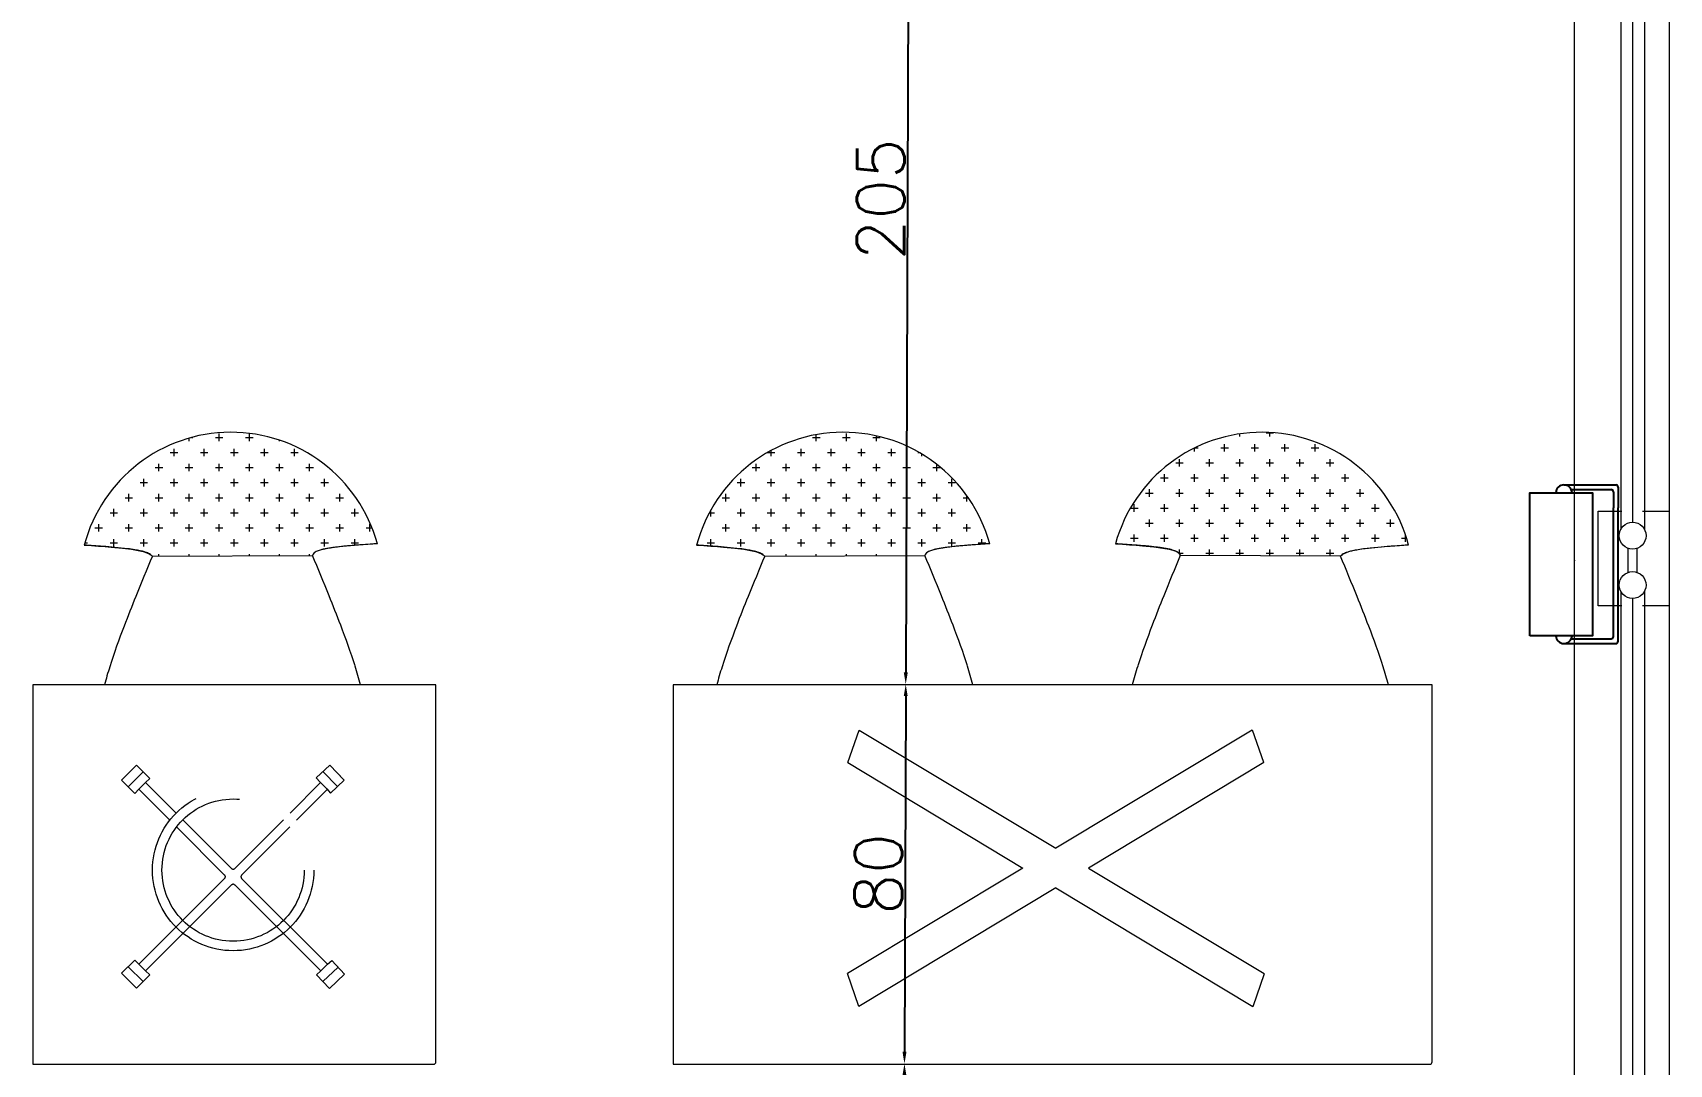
# Model space of a CAD drawing. Extents: x 3270 to 6851, y -140 to 2884.
# Drawn here: x 5803.4 to 6148.4, y 1062.7 to 1280.2 of the extents above; entities that cross this region are included whole.
import ezdxf

# ---------------------------------------------------------------- set-up
doc = ezdxf.new("R2010")
doc.units = 0
doc.header["$LTSCALE"] = 20
doc.linetypes.add('ACAD_ISO03W100', pattern=[30, 12, -18])
doc.layers.get('0').update_dxf_attribs({"linetype": 'CONTINUOUS', "lineweight": 15})
doc.layers.get('DEFPOINTS').update_dxf_attribs({"linetype": 'CONTINUOUS'})
doc.layers.add('Camera', color=7, linetype='CONTINUOUS', true_color=0xb01a1a)
doc.layers.add('ö-cam', color=7, linetype='CONTINUOUS', lineweight=18, true_color=0x1bb1af)
doc.layers.add('ö-korkuluk', color=7, linetype='CONTINUOUS', lineweight=18, true_color=0x666d5f)
doc.layers.add('Ö-MOBİLYA', color=31, linetype='CONTINUOUS', lineweight=18)
doc.layers.add('ölçü', color=102, linetype='CONTINUOUS', lineweight=15)
doc.styles.get("Standard").update_dxf_attribs({"font": 'txttw.shx'})
doc.dimstyles.new('YAZI', dxfattribs={"dimtxt": 10, "dimasz": 2.5, "dimexe": 1.25, "dimexo": 0.625, "dimtad": 1, "dimdec": 0, "dimtxsty": 'Standard', "dimcen": 2.5, "dimse1": 1, "dimse2": 1, "dimclrd": 256, "dimclrt": 256, "dimadec": 0, "dimazin": 0, "dimtfac": 1, "dimtdec": 0, "dimtmove": 0, "dimatfit": 3, "dimfxl": 1, "dimarcsym": 0})

# ---------------------------------------------------------------- blocks, each defined once
blk = doc.blocks.new('*D127')
at = {"layer": 'DEFPOINTS', "color": 0, "transparency": 16777216}
for p in [(5992.66, 1347.3), (5987.42, 1142.87), (6023.59, 1142.74)]:
    blk.add_point(p, dxfattribs=at)
at = {"layer": 'ölçü', "lineweight": -2, "transparency": 16777216}
blk.add_line((5988.1, 1344.82), (5987.43, 1145.37), dxfattribs=at)
at = {"layer": 'ölçü', "transparency": 16777216}
for points in [[(5987.68, 1344.82), (5988.51, 1344.81), (5988.11, 1347.32)], [(5987.01, 1145.37), (5987.85, 1145.36), (5987.42, 1142.87)]]:
    blk.add_solid(points, dxfattribs=at)
at = {"layer": 'ölçü', "transparency": 16777216, "insert": (5982.14, 1245.11), "char_height": 10, "attachment_point": 5, "rotation": 89.8076}
blk.add_mtext('205', dxfattribs=at)
blk = doc.blocks.new('*D70')
at = {"layer": 'DEFPOINTS', "color": 0, "transparency": 16777216}
for p in [(6023.59, 1142.74), (5987.15, 1062.87), (6023.59, 1062.74)]:
    blk.add_point(p, dxfattribs=at)
at = {"layer": 'ölçü', "lineweight": -2, "transparency": 16777216}
blk.add_line((5987.41, 1140.37), (5987.16, 1065.37), dxfattribs=at)
at = {"layer": 'ölçü', "transparency": 16777216}
for points in [[(5987, 1140.37), (5987.83, 1140.36), (5987.42, 1142.87)], [(5986.74, 1065.37), (5987.58, 1065.37), (5987.15, 1062.87)]]:
    blk.add_solid(points, dxfattribs=at)
at = {"layer": 'ölçü', "transparency": 16777216, "insert": (5981.66, 1102.89), "char_height": 10, "attachment_point": 5, "rotation": 89.8076}
blk.add_mtext('80', dxfattribs=at)
blk = doc.blocks.new('*D71')
at = {"layer": 'DEFPOINTS', "color": 0, "transparency": 16777216}
for p in [(6023.59, 1062.74), (5986.77, 947.87), (6023.59, 947.74)]:
    blk.add_point(p, dxfattribs=at)
at = {"layer": 'ölçü', "lineweight": -2, "transparency": 16777216}
blk.add_line((5987.14, 1060.37), (5986.77, 950.37), dxfattribs=at)
at = {"layer": 'ölçü', "transparency": 16777216}
for points in [[(5986.73, 1060.37), (5987.56, 1060.37), (5987.15, 1062.87)], [(5986.36, 950.37), (5987.19, 950.37), (5986.77, 947.87)]]:
    blk.add_solid(points, dxfattribs=at)
at = {"layer": 'ölçü', "transparency": 16777216, "insert": (5981.33, 1005.39), "char_height": 10, "attachment_point": 5, "rotation": 89.8076}
blk.add_mtext('115', dxfattribs=at)

msp = doc.modelspace()

# ---------------------------------------------------------------- linework, layer by layer
msp.add_line((6148.38, 1497.74), (6148.38, 222.74))
at = {"layer": 'Camera'}
for p, q in [((6126.17, 1184.91), (6137.11, 1184.91)), ((6127.72, 1183.91), (6136.11, 1183.91)), ((6136.61, 1183.41), (6136.61, 1180.08)), ((6137.61, 1184.41), (6137.61, 1180.08)), ((6136.61, 1152.95), (6136.61, 1180.08)), ((6137.61, 1151.95), (6137.61, 1180.08)), ((6127.72, 1152.45), (6136.11, 1152.45)), ((6126.17, 1151.45), (6137.11, 1151.45))]:
    msp.add_line(p, q, dxfattribs=at)
msp.add_lwpolyline([(6118.99, 1153.09), (6118.99, 1183.26), (6132.21, 1183.26), (6132.21, 1153.09)], close=True, dxfattribs=at)
for centre, radius, start, end in [((6126.17, 1183.19), 1.71, 2.3482, 177.6518), ((6136.11, 1183.41), 0.5, 0, 90), ((6137.11, 1184.41), 0.5, 0, 90), ((6126.17, 1153.16), 1.71, 182.3482, 357.6518), ((6136.11, 1152.95), 0.5, 270, 0), ((6137.11, 1151.95), 0.5, 270, 0)]:
    msp.add_arc(centre, radius, start, end, dxfattribs=at)
at = {"layer": 'ö-cam'}
for p, q in [((6138.15, 1316.84), (6138.15, 1175.52)), ((6140.65, 1315.34), (6140.65, 1177.03)), ((6143.15, 1316.84), (6143.15, 1175.52)), ((6138.15, 1162.47), (6138.15, 1021.15)), ((6140.65, 1160.96), (6140.65, 1022.65)), ((6143.15, 1162.47), (6143.15, 1021.15))]:
    msp.add_line(p, q, dxfattribs=at)
at = {"layer": 'ö-korkuluk'}
for p, q in [((6148.38, 1497.74), (6148.38, 222.74)), ((6128.38, 721.78), (6128.38, 1477.74)), ((6139.72, 1166.46), (6139.72, 1171.53)), ((6141.63, 1166.45), (6141.63, 1171.54))]:
    msp.add_line(p, q, dxfattribs=at)
for points in [[(6138.38, 1159.39), (6133.38, 1159.39), (6133.38, 1179.39), (6138.38, 1179.39)], [(6138.38, 1159.39), (6133.38, 1159.39), (6133.38, 1179.39), (6138.38, 1179.39)], [(6138.15, 1159.39), (6133.38, 1159.39), (6133.38, 1179.39), (6138.15, 1179.39)], [(6138.15, 1159.39), (6133.38, 1159.39), (6133.38, 1179.39), (6138.15, 1179.39)], [(6142.75, 1179.39), (6148.38, 1179.39), (6148.38, 1159.39)], [(6148.38, 1159.39), (6142.75, 1159.39)], [(6148.38, 1159.39), (6142.75, 1159.39)]]:
    msp.add_lwpolyline(points, dxfattribs=at)
for centre in [(6140.65, 1174.2), (6140.65, 1163.79)]:
    msp.add_circle(centre, 2.83, dxfattribs=at)
msp.add_point((6128.38, 1168.99), dxfattribs=at)
at = {"layer": 'Ö-MOBİLYA'}
for p, q in [((5836.35, 1194.12), (5836.35, 1194.77)), ((5836.87, 1194.91), (5837.14, 1194.91)), ((5841.9, 1194.91), (5843.49, 1194.91)), ((5842.7, 1194.12), (5842.7, 1195.71)), ((5848.25, 1194.91), (5849.84, 1194.91)), ((5849.05, 1194.12), (5849.05, 1195.71)), ((5855.4, 1194.12), (5855.4, 1194.34)), ((5967.76, 1194.91), (5969.35, 1194.91)), ((5968.56, 1194.12), (5968.56, 1195.5)), ((5974.11, 1194.91), (5975.7, 1194.91)), ((5974.91, 1194.12), (5974.91, 1195.71)), ((5980.46, 1194.91), (5982.05, 1194.91)), ((5981.26, 1194.12), (5981.26, 1195.24)), ((6057.83, 1195.1), (6057.83, 1195.67)), ((6063.38, 1195.89), (6064.97, 1195.89)), ((6064.18, 1195.1), (6064.18, 1195.97)), ((5832.38, 1191.74), (5833.96, 1191.74)), ((5833.17, 1190.94), (5833.17, 1192.53)), ((5838.73, 1191.74), (5840.31, 1191.74)), ((5839.52, 1190.94), (5839.52, 1192.53)), ((5845.08, 1191.74), (5846.66, 1191.74)), ((5845.87, 1190.94), (5845.87, 1192.53)), ((5851.43, 1191.74), (5853.01, 1191.74)), ((5852.22, 1190.94), (5852.22, 1192.53)), ((5857.78, 1191.74), (5859.36, 1191.74)), ((5858.57, 1190.94), (5858.57, 1192.53)), ((5958.29, 1191.74), (5959.83, 1191.74)), ((5959.03, 1190.94), (5959.03, 1192.15)), ((5964.59, 1191.74), (5966.18, 1191.74)), ((5965.38, 1190.94), (5965.38, 1192.53)), ((5970.94, 1191.74), (5972.53, 1191.74)), ((5971.73, 1190.94), (5971.73, 1192.53)), ((5977.29, 1191.74), (5978.88, 1191.74)), ((5978.08, 1190.94), (5978.08, 1192.53)), ((5983.64, 1191.74), (5985.23, 1191.74)), ((5984.43, 1190.94), (5984.43, 1192.53)), ((5989.99, 1191.74), (5990.24, 1191.74)), ((5990.78, 1190.94), (5990.78, 1191.42)), ((6045.13, 1188.75), (6045.13, 1190.34)), ((6048.3, 1191.92), (6048.3, 1192.69)), ((6048.35, 1192.72), (6049.1, 1192.72)), ((6051.48, 1188.75), (6051.48, 1190.34)), ((6053.86, 1192.72), (6055.45, 1192.72)), ((6054.65, 1191.92), (6054.65, 1193.51)), ((6057.83, 1188.75), (6057.83, 1190.34)), ((6060.21, 1192.72), (6061.8, 1192.72)), ((6061, 1191.92), (6061, 1193.51)), ((6064.18, 1188.75), (6064.18, 1190.34)), ((6066.56, 1192.72), (6068.15, 1192.72)), ((6067.35, 1191.92), (6067.35, 1193.51)), ((6070.53, 1188.75), (6070.53, 1190.34)), ((6072.91, 1192.72), (6074.5, 1192.72)), ((6073.7, 1191.92), (6073.7, 1193.51)), ((6076.88, 1188.75), (6076.88, 1190.34)), ((5829.2, 1188.56), (5830.79, 1188.56)), ((5830, 1187.77), (5830, 1189.36)), ((5835.55, 1188.56), (5837.14, 1188.56)), ((5836.35, 1187.77), (5836.35, 1189.36)), ((5841.9, 1188.56), (5843.49, 1188.56)), ((5842.7, 1187.77), (5842.7, 1189.36)), ((5848.25, 1188.56), (5849.84, 1188.56)), ((5849.05, 1187.77), (5849.05, 1189.36)), ((5854.6, 1188.56), (5856.19, 1188.56)), ((5855.4, 1187.77), (5855.4, 1189.36)), ((5860.95, 1188.56), (5862.54, 1188.56)), ((5861.75, 1187.77), (5861.75, 1189.36)), ((5955.06, 1188.56), (5956.65, 1188.56)), ((5955.86, 1187.77), (5955.86, 1189.36)), ((5961.41, 1188.56), (5963, 1188.56)), ((5962.21, 1187.77), (5962.21, 1189.36)), ((5967.76, 1188.56), (5969.35, 1188.56)), ((5968.56, 1187.77), (5968.56, 1189.36)), ((5974.11, 1188.56), (5975.7, 1188.56)), ((5974.91, 1187.77), (5974.91, 1189.36)), ((5980.46, 1188.56), (5982.05, 1188.56)), ((5981.26, 1187.77), (5981.26, 1189.36)), ((5986.81, 1188.56), (5988.4, 1188.56)), ((5987.61, 1187.77), (5987.61, 1189.36)), ((5993.16, 1188.56), (5994.75, 1188.56)), ((5993.96, 1187.77), (5993.96, 1189.24)), ((6041.95, 1185.57), (6041.95, 1187.16)), ((6044.33, 1189.54), (6045.92, 1189.54)), ((6048.3, 1185.57), (6048.3, 1187.16)), ((6050.68, 1189.54), (6052.27, 1189.54)), ((6054.65, 1185.57), (6054.65, 1187.16)), ((6057.03, 1189.54), (6058.62, 1189.54)), ((6061, 1185.57), (6061, 1187.16)), ((6063.38, 1189.54), (6064.97, 1189.54)), ((6067.35, 1185.57), (6067.35, 1187.16)), ((6069.73, 1189.54), (6071.32, 1189.54)), ((6073.7, 1185.57), (6073.7, 1187.16)), ((6076.08, 1189.54), (6077.67, 1189.54)), ((6080.05, 1185.57), (6080.05, 1187.16)), ((5826.03, 1185.39), (5827.61, 1185.39)), ((5826.82, 1184.59), (5826.82, 1186.18)), ((5832.38, 1185.39), (5833.96, 1185.39)), ((5833.17, 1184.59), (5833.17, 1186.18)), ((5838.73, 1185.39), (5840.31, 1185.39)), ((5839.52, 1184.59), (5839.52, 1186.18)), ((5845.08, 1185.39), (5846.66, 1185.39)), ((5845.87, 1184.59), (5845.87, 1186.18)), ((5851.43, 1185.39), (5853.01, 1185.39)), ((5852.22, 1184.59), (5852.22, 1186.18)), ((5857.78, 1185.39), (5859.36, 1185.39)), ((5858.57, 1184.59), (5858.57, 1186.18)), ((5864.13, 1185.39), (5865.71, 1185.39)), ((5864.92, 1184.59), (5864.92, 1186.18)), ((5951.89, 1185.39), (5953.48, 1185.39)), ((5952.68, 1184.59), (5952.68, 1186.18)), ((5958.24, 1185.39), (5959.83, 1185.39)), ((5959.03, 1184.59), (5959.03, 1186.18)), ((5964.59, 1185.39), (5966.18, 1185.39)), ((5965.38, 1184.59), (5965.38, 1186.18)), ((5970.94, 1185.39), (5972.53, 1185.39)), ((5971.73, 1184.59), (5971.73, 1186.18)), ((5977.29, 1185.39), (5978.88, 1185.39)), ((5978.08, 1184.59), (5978.08, 1186.18)), ((5983.64, 1185.39), (5985.23, 1185.39)), ((5984.43, 1184.59), (5984.43, 1186.18)), ((5989.99, 1185.39), (5991.58, 1185.39)), ((5990.78, 1184.59), (5990.78, 1186.18)), ((5996.34, 1185.39), (5997.93, 1185.39)), ((5997.13, 1184.59), (5997.13, 1186.18)), ((6038.78, 1182.4), (6038.78, 1183.99)), ((6041.16, 1186.37), (6042.75, 1186.37)), ((6045.13, 1182.4), (6045.13, 1183.99)), ((6047.51, 1186.37), (6049.1, 1186.37)), ((6051.48, 1182.4), (6051.48, 1183.99)), ((6053.86, 1186.37), (6055.45, 1186.37)), ((6057.83, 1182.4), (6057.83, 1183.99)), ((6060.21, 1186.37), (6061.8, 1186.37)), ((6064.18, 1182.4), (6064.18, 1183.99)), ((6066.56, 1186.37), (6068.15, 1186.37)), ((6070.53, 1182.4), (6070.53, 1183.99)), ((6072.91, 1186.37), (6074.5, 1186.37)), ((6076.88, 1182.4), (6076.88, 1183.99)), ((6079.26, 1186.37), (6080.85, 1186.37)), ((6083.23, 1182.4), (6083.23, 1183.99)), ((5822.85, 1182.21), (5824.44, 1182.21)), ((5823.65, 1181.42), (5823.65, 1183.01)), ((5829.2, 1182.21), (5830.79, 1182.21)), ((5830, 1181.42), (5830, 1183.01)), ((5835.55, 1182.21), (5837.14, 1182.21)), ((5836.35, 1181.42), (5836.35, 1183.01)), ((5841.9, 1182.21), (5843.49, 1182.21)), ((5842.7, 1181.42), (5842.7, 1183.01)), ((5848.25, 1182.21), (5849.84, 1182.21)), ((5849.05, 1181.42), (5849.05, 1183.01)), ((5854.6, 1182.21), (5856.19, 1182.21)), ((5855.4, 1181.42), (5855.4, 1183.01)), ((5860.95, 1182.21), (5862.54, 1182.21)), ((5861.75, 1181.42), (5861.75, 1183.01)), ((5867.3, 1182.21), (5868.89, 1182.21)), ((5868.1, 1181.42), (5868.1, 1183.01)), ((5948.71, 1182.21), (5950.3, 1182.21)), ((5949.51, 1181.42), (5949.51, 1183.01)), ((5955.06, 1182.21), (5956.65, 1182.21)), ((5955.86, 1181.42), (5955.86, 1183.01)), ((5961.41, 1182.21), (5963, 1182.21)), ((5962.21, 1181.42), (5962.21, 1183.01)), ((5967.76, 1182.21), (5969.35, 1182.21)), ((5968.56, 1181.42), (5968.56, 1183.01)), ((5974.11, 1182.21), (5975.7, 1182.21)), ((5974.91, 1181.42), (5974.91, 1183.01)), ((5980.46, 1182.21), (5982.05, 1182.21)), ((5981.26, 1181.42), (5981.26, 1183.01)), ((5986.81, 1182.21), (5988.4, 1182.21)), ((5987.61, 1181.42), (5987.61, 1183.01)), ((5993.16, 1182.21), (5994.75, 1182.21)), ((5993.96, 1181.42), (5993.96, 1183.01)), ((5999.51, 1182.21), (6000.59, 1182.21)), ((6000.31, 1181.42), (6000.31, 1182.62)), ((6034.81, 1180.02), (6036.4, 1180.02)), ((6035.6, 1179.22), (6035.6, 1180.81)), ((6037.98, 1183.19), (6039.57, 1183.19)), ((6041.16, 1180.02), (6042.75, 1180.02)), ((6041.95, 1179.22), (6041.95, 1180.81)), ((6044.33, 1183.19), (6045.92, 1183.19)), ((6047.51, 1180.02), (6049.1, 1180.02)), ((6048.3, 1179.22), (6048.3, 1180.81)), ((6050.68, 1183.19), (6052.27, 1183.19)), ((6053.86, 1180.02), (6055.45, 1180.02)), ((6054.65, 1179.22), (6054.65, 1180.81)), ((6057.03, 1183.19), (6058.62, 1183.19)), ((6060.21, 1180.02), (6061.8, 1180.02)), ((6061, 1179.22), (6061, 1180.81)), ((6063.38, 1183.19), (6064.97, 1183.19)), ((6066.56, 1180.02), (6068.15, 1180.02)), ((6067.35, 1179.22), (6067.35, 1180.81)), ((6069.73, 1183.19), (6071.32, 1183.19)), ((6072.91, 1180.02), (6074.5, 1180.02)), ((6073.7, 1179.22), (6073.7, 1180.81)), ((6076.08, 1183.19), (6077.67, 1183.19)), ((6079.26, 1180.02), (6080.85, 1180.02)), ((6080.05, 1179.22), (6080.05, 1180.81)), ((6082.43, 1183.19), (6084.02, 1183.19)), ((6085.61, 1180.02), (6087.2, 1180.02)), ((6086.4, 1179.22), (6086.4, 1180.81)), ((5817.3, 1175.07), (5817.3, 1176.66)), ((5819.68, 1179.04), (5821.26, 1179.04)), ((5820.47, 1178.24), (5820.47, 1179.83)), ((5823.65, 1175.07), (5823.65, 1176.66)), ((5826.03, 1179.04), (5827.61, 1179.04)), ((5826.82, 1178.24), (5826.82, 1179.83)), ((5830, 1175.07), (5830, 1176.66)), ((5832.38, 1179.04), (5833.96, 1179.04)), ((5833.17, 1178.24), (5833.17, 1179.83)), ((5836.35, 1175.07), (5836.35, 1176.66)), ((5838.73, 1179.04), (5840.31, 1179.04)), ((5839.52, 1178.24), (5839.52, 1179.83)), ((5842.7, 1175.07), (5842.7, 1176.66)), ((5845.08, 1179.04), (5846.66, 1179.04)), ((5845.87, 1178.24), (5845.87, 1179.83)), ((5849.05, 1175.07), (5849.05, 1176.66)), ((5851.43, 1179.04), (5853.01, 1179.04)), ((5852.22, 1178.24), (5852.22, 1179.83)), ((5855.4, 1175.07), (5855.4, 1176.66)), ((5857.78, 1179.04), (5859.36, 1179.04)), ((5858.57, 1178.24), (5858.57, 1179.83)), ((5861.75, 1175.07), (5861.75, 1176.66)), ((5864.13, 1179.04), (5865.71, 1179.04)), ((5864.92, 1178.24), (5864.92, 1179.83)), ((5868.1, 1175.07), (5868.1, 1176.66)), ((5870.48, 1179.04), (5872.06, 1179.04)), ((5871.27, 1178.24), (5871.27, 1179.83)), ((5874.45, 1175.07), (5874.45, 1176.66)), ((5946.02, 1179.04), (5947.13, 1179.04)), ((5946.33, 1178.24), (5946.33, 1179.62)), ((5949.51, 1175.07), (5949.51, 1176.66)), ((5951.89, 1179.04), (5953.48, 1179.04)), ((5952.68, 1178.24), (5952.68, 1179.83)), ((5955.86, 1175.07), (5955.86, 1176.66)), ((5958.24, 1179.04), (5959.83, 1179.04)), ((5959.03, 1178.24), (5959.03, 1179.83)), ((5962.21, 1175.07), (5962.21, 1176.66)), ((5964.59, 1179.04), (5966.18, 1179.04)), ((5965.38, 1178.24), (5965.38, 1179.83)), ((5968.56, 1175.07), (5968.56, 1176.66)), ((5970.94, 1179.04), (5972.53, 1179.04)), ((5971.73, 1178.24), (5971.73, 1179.83)), ((5974.91, 1175.07), (5974.91, 1176.66)), ((5977.29, 1179.04), (5978.88, 1179.04)), ((5978.08, 1178.24), (5978.08, 1179.83)), ((5981.26, 1175.07), (5981.26, 1176.66)), ((5983.64, 1179.04), (5985.23, 1179.04)), ((5984.43, 1178.24), (5984.43, 1179.83)), ((5987.61, 1175.07), (5987.61, 1176.66)), ((5989.99, 1179.04), (5991.58, 1179.04)), ((5990.78, 1178.24), (5990.78, 1179.83)), ((5993.96, 1175.07), (5993.96, 1176.66)), ((5996.34, 1179.04), (5997.93, 1179.04)), ((5997.13, 1178.24), (5997.13, 1179.83)), ((6000.31, 1175.07), (6000.31, 1176.66)), ((6033.18, 1176.84), (6033.22, 1176.84)), ((6037.98, 1176.84), (6039.57, 1176.84)), ((6038.78, 1176.05), (6038.78, 1177.64)), ((6044.33, 1176.84), (6045.92, 1176.84)), ((6045.13, 1176.05), (6045.13, 1177.64)), ((6050.68, 1176.84), (6052.27, 1176.84)), ((6051.48, 1176.05), (6051.48, 1177.64)), ((6057.03, 1176.84), (6058.62, 1176.84)), ((6057.83, 1176.05), (6057.83, 1177.64)), ((6063.38, 1176.84), (6064.97, 1176.84)), ((6064.18, 1176.05), (6064.18, 1177.64)), ((6069.73, 1176.84), (6071.32, 1176.84)), ((6070.53, 1176.05), (6070.53, 1177.64)), ((6076.08, 1176.84), (6077.67, 1176.84)), ((6076.88, 1176.05), (6076.88, 1177.64)), ((6082.43, 1176.84), (6084.02, 1176.84)), ((6083.23, 1176.05), (6083.23, 1177.64)), ((6088.78, 1176.84), (6090.37, 1176.84)), ((6089.58, 1176.05), (6089.58, 1177.64)), ((5816.5, 1175.86), (5818.09, 1175.86)), ((5820.47, 1171.89), (5820.47, 1173.48)), ((5822.85, 1175.86), (5824.44, 1175.86)), ((5826.82, 1171.89), (5826.82, 1173.48)), ((5829.2, 1175.86), (5830.79, 1175.86)), ((5833.17, 1171.89), (5833.17, 1173.48)), ((5835.55, 1175.86), (5837.14, 1175.86)), ((5839.52, 1171.89), (5839.52, 1173.48)), ((5841.9, 1175.86), (5843.49, 1175.86)), ((5845.87, 1171.89), (5845.87, 1173.48)), ((5848.25, 1175.86), (5849.84, 1175.86)), ((5852.22, 1171.89), (5852.22, 1173.48)), ((5854.6, 1175.86), (5856.19, 1175.86)), ((5858.57, 1171.89), (5858.57, 1173.48)), ((5860.95, 1175.86), (5862.54, 1175.86)), ((5864.92, 1171.89), (5864.92, 1173.48)), ((5867.3, 1175.86), (5868.89, 1175.86)), ((5871.27, 1172.15), (5871.27, 1173.48)), ((5873.65, 1175.86), (5874.91, 1175.86)), ((5946.33, 1172), (5946.33, 1173.48)), ((5948.71, 1175.86), (5950.3, 1175.86)), ((5952.68, 1171.89), (5952.68, 1173.48)), ((5955.06, 1175.86), (5956.65, 1175.86)), ((5959.03, 1171.89), (5959.03, 1173.48)), ((5961.41, 1175.86), (5963, 1175.86)), ((5965.38, 1171.89), (5965.38, 1173.48)), ((5967.76, 1175.86), (5969.35, 1175.86)), ((5971.73, 1171.89), (5971.73, 1173.48)), ((5974.11, 1175.86), (5975.7, 1175.86)), ((5978.08, 1171.89), (5978.08, 1173.48)), ((5980.46, 1175.86), (5982.05, 1175.86)), ((5984.43, 1171.89), (5984.43, 1173.48)), ((5986.81, 1175.86), (5988.4, 1175.86)), ((5990.78, 1171.89), (5990.78, 1173.48)), ((5993.16, 1175.86), (5994.75, 1175.86)), ((5997.13, 1171.89), (5997.13, 1173.48)), ((5999.51, 1175.86), (6001.1, 1175.86)), ((6003.48, 1172.39), (6003.48, 1173.48)), ((6034.81, 1173.67), (6036.4, 1173.67)), ((6035.6, 1172.87), (6035.6, 1174.46)), ((6041.16, 1173.67), (6042.75, 1173.67)), ((6041.95, 1172.87), (6041.95, 1174.46)), ((6047.51, 1173.67), (6049.1, 1173.67)), ((6048.3, 1172.87), (6048.3, 1174.46)), ((6053.86, 1173.67), (6055.45, 1173.67)), ((6054.65, 1172.87), (6054.65, 1174.46)), ((6060.21, 1173.67), (6061.8, 1173.67)), ((6061, 1172.87), (6061, 1174.46)), ((6066.56, 1173.67), (6068.15, 1173.67)), ((6067.35, 1172.87), (6067.35, 1174.46)), ((6072.91, 1173.67), (6074.5, 1173.67)), ((6073.7, 1172.87), (6073.7, 1174.46)), ((6079.26, 1173.67), (6080.85, 1173.67)), ((6080.05, 1172.87), (6080.05, 1174.46)), ((6085.61, 1173.67), (6087.2, 1173.67)), ((6086.4, 1172.87), (6086.4, 1174.46)), ((6091.96, 1173.67), (6093.01, 1173.67)), ((6092.75, 1172.87), (6092.75, 1174.43)), ((5814.38, 1172.69), (5814.91, 1172.69)), ((5819.68, 1172.69), (5821.26, 1172.69)), ((5826.03, 1172.69), (5827.61, 1172.69)), ((5828.59, 1169.89, 33.61), (5862.37, 1170.05, 32.32)), ((5828.59, 1169.89), (5862.37, 1170.05)), ((5828.59, 1169.89), (5862.37, 1170.05)), ((5830, 1169.9), (5830, 1170.31)), ((5832.38, 1172.69), (5833.96, 1172.69)), ((5836.35, 1169.93), (5836.35, 1170.31)), ((5838.73, 1172.69), (5840.31, 1172.69)), ((5842.7, 1169.96), (5842.7, 1170.31)), ((5845.08, 1172.69), (5846.66, 1172.69)), ((5849.05, 1169.99), (5849.05, 1170.31)), ((5851.43, 1172.69), (5853.01, 1172.69)), ((5855.4, 1170.02), (5855.4, 1170.31)), ((5857.78, 1172.69), (5859.36, 1172.69)), ((5861.75, 1170.05), (5861.75, 1170.31)), ((5864.13, 1172.69), (5865.71, 1172.69)), ((5870.48, 1172.69), (5872.06, 1172.69)), ((5945.54, 1172.69), (5947.13, 1172.69)), ((5951.89, 1172.69), (5953.48, 1172.69)), ((5957.68, 1169.89, 33.61), (5991.45, 1170.05, 32.32)), ((5957.68, 1169.89), (5991.45, 1170.05)), ((5957.68, 1169.89), (5991.45, 1170.05)), ((5958.24, 1172.69), (5959.83, 1172.69)), ((5962.21, 1169.91), (5962.21, 1170.31)), ((5964.59, 1172.69), (5966.18, 1172.69)), ((5968.56, 1169.94), (5968.56, 1170.31)), ((5970.94, 1172.69), (5972.53, 1172.69)), ((5974.91, 1169.97), (5974.91, 1170.31)), ((5977.29, 1172.69), (5978.88, 1172.69)), ((5981.26, 1170), (5981.26, 1170.31)), ((5983.64, 1172.69), (5985.23, 1172.69)), ((5987.61, 1170.03), (5987.61, 1170.31)), ((5989.99, 1172.69), (5991.58, 1172.69)), ((5996.34, 1172.69), (5997.93, 1172.69)), ((6002.69, 1172.69), (6004.28, 1172.69)), ((6045.02, 1170.49), (6045.92, 1170.49)), ((6045.13, 1170.36), (6045.13, 1171.29)), ((6079.08, 1169.89, 33.61), (6045.31, 1170.05, 32.32)), ((6079.08, 1169.89), (6045.31, 1170.05)), ((6079.08, 1169.89), (6045.31, 1170.05)), ((6050.68, 1170.49), (6052.27, 1170.49)), ((6051.48, 1170.02), (6051.48, 1171.29)), ((6057.03, 1170.49), (6058.62, 1170.49)), ((6057.83, 1169.99), (6057.83, 1171.29)), ((6063.38, 1170.49), (6064.97, 1170.49)), ((6064.18, 1169.96), (6064.18, 1171.29)), ((6069.73, 1170.49), (6071.32, 1170.49)), ((6070.53, 1169.93), (6070.53, 1171.29)), ((6076.08, 1170.49), (6077.67, 1170.49)), ((6076.88, 1169.9), (6076.88, 1171.29)), ((5888.38, 1142.74), (5803.38, 1142.74)), ((5803.38, 1142.74), (5803.38, 1062.74)), ((5888.38, 1063.24), (5888.38, 1142.74)), ((6098.38, 1142.74), (5938.38, 1142.74)), ((5938.38, 1142.74), (5938.38, 1062.74)), ((6098.38, 1063.24), (6098.38, 1142.74)), ((5826.64, 1080.2), (5823.52, 1083.32)), ((5864.09, 1082.45), (5865.55, 1083.82)), ((5825.24, 1078.81), (5822.12, 1081.93)), ((5822.97, 1081.07), (5822.97, 1081.07)), ((5822.97, 1081.07), (5822.97, 1081.07)), ((5828.04, 1081.6), (5825.24, 1078.81)), ((5827.18, 1082.45), (5828.04, 1081.6)), ((5864.09, 1082.45), (5863.2, 1081.63)), ((5863.2, 1081.63), (5865.91, 1078.75)), ((5864.55, 1080.19), (5867.77, 1083.21)), ((5865.91, 1078.75), (5869.12, 1081.77)), ((5867.99, 1080.68), (5867.99, 1080.67)), ((5977.5, 1074.91), (5975.11, 1081.86)), ((6060.63, 1074.93), (6063.02, 1081.87)), ((5824.39, 1079.66), (5824.38, 1079.65)), ((5824.39, 1079.66), (5824.38, 1079.65)), ((5866.58, 1079.36), (5866.59, 1079.35)), ((5866.88, 1079.66), (5866.88, 1079.65)), ((5867.08, 1079.83), (5867.09, 1079.83)), ((5803.38, 1062.74), (5887.88, 1062.74)), ((5938.38, 1062.74), (6097.88, 1062.74))]:
    msp.add_line(p, q, dxfattribs=at)
at = {"layer": 'Ö-MOBİLYA', "linetype": 'ACAD_ISO03W100', "ltscale": 0.3}
for p, q in [((5975.23, 1126.35), (5977.61, 1133.2)), ((5977.61, 1133.2), (6019.05, 1108.28)), ((6060.48, 1133.2), (6019.05, 1108.28)), ((6062.9, 1126.36), (6060.53, 1133.22)), ((5825.24, 1125.78), (5822.12, 1122.66)), ((5824.39, 1124.92), (5824.38, 1124.93)), ((5828.04, 1122.98), (5825.24, 1125.78)), ((5863.13, 1123.11), (5865.99, 1125.84)), ((5865.99, 1125.84), (5869.04, 1122.65)), ((5866.87, 1124.92), (5866.88, 1124.93)), ((5975.19, 1126.36), (6012.12, 1104.11)), ((6062.9, 1126.36), (6025.97, 1104.11)), ((5824.92, 1119.86), (5822.12, 1122.66)), ((5822.97, 1123.51), (5822.97, 1123.52)), ((5826.64, 1124.38), (5823.52, 1121.26)), ((5827.18, 1122.13), (5825.76, 1120.72)), ((5827.18, 1122.13), (5828.04, 1122.98)), ((5833.61, 1115.7), (5827.18, 1122.13)), ((5857.65, 1115.7), (5864.08, 1122.13)), ((5863.97, 1122.25), (5863.13, 1123.11)), ((5863.97, 1122.25), (5865.35, 1120.8)), ((5864.56, 1124.48), (5867.61, 1121.29)), ((5866.18, 1119.92), (5869.04, 1122.65)), ((5867.35, 1124.42), (5867.36, 1124.43)), ((5868.21, 1123.52), (5868.21, 1123.53)), ((5825.76, 1120.72), (5824.92, 1119.86)), ((5832.28, 1114.2), (5825.76, 1120.72)), ((5858.98, 1114.2), (5865.46, 1120.68)), ((5865.35, 1120.8), (5866.18, 1119.92)), ((5843.84, 1102.64), (5833.71, 1112.78)), ((5845.28, 1104.03), (5835.02, 1114.29)), ((5845.99, 1104.03), (5856.24, 1114.29)), ((5847.42, 1102.64), (5857.56, 1112.78)), ((6012.12, 1104.11), (5975.11, 1081.86)), ((6025.97, 1104.11), (6062.98, 1081.86)), ((5843.84, 1101.94), (5825.76, 1083.86)), ((5847.42, 1101.94), (5865.55, 1083.82)), ((5845.28, 1100.55), (5827.18, 1082.45)), ((5845.99, 1100.55), (5864.09, 1082.45)), ((6019.05, 1099.94), (5977.5, 1074.91)), ((6019.05, 1099.94), (6060.59, 1074.91)), ((5824.92, 1084.72), (5822.12, 1081.93)), ((5825.76, 1083.86), (5824.92, 1084.72)), ((5827.18, 1082.45), (5825.76, 1083.86)), ((5865.55, 1083.82), (5866.42, 1084.65)), ((5866.42, 1084.65), (5869.12, 1081.77))]:
    msp.add_line(p, q, dxfattribs=at)
for radius in [17, 15]:
    msp.add_circle((5845.63, 1103.68), radius, dxfattribs=at)
at = {"layer": 'Ö-MOBİLYA'}
for centre, radius, start, end in [((5845.18, 1164.01, 97.96), 32, 15.3906, 165.135), ((5845.18, 1164.01), 32, 15.3906, 165.135), ((5845.18, 1164.01), 32, 15.3906, 165.135), ((5974.27, 1164.01, 97.96), 32, 15.3906, 165.135), ((5974.27, 1164.01), 32, 15.3906, 165.135), ((5974.27, 1164.01), 32, 15.3906, 165.135), ((6062.49, 1164.01, 97.96), 32, 14.865, 164.6094), ((6062.49, 1164.01), 32, 14.865, 164.6094), ((6062.49, 1164.01), 32, 14.865, 164.6094), ((5769.41, 517.68), 656.07, 85.74038, 86.08139), ((5769.41, 517.68), 656.07, 85.74038, 86.08139), ((5805.26, 999.91), 172.51, 84.8637, 85.7169), ((5805.26, 999.91), 172.51, 84.8637, 85.7169), ((5813.58, 1092.23), 79.81, 82.9474, 84.8802), ((5813.58, 1092.23), 79.81, 82.9474, 84.8802), ((5818.12, 1129.26), 42.51, 80.8242, 82.8884), ((5818.12, 1129.26), 42.51, 80.8242, 82.8884), ((5821.2, 1148.47), 23.05, 77.8437, 80.778), ((5821.2, 1148.47), 23.05, 77.8437, 80.778), ((6839.54, 750.43), 1094.51, 157.46532, 157.94895), ((5823.49, 1159.15), 12.13, 73.5599, 77.7703), ((5823.49, 1159.15), 12.13, 73.5599, 77.7703), ((5825.08, 1164.6), 6.45, 67.5266, 73.4336), ((5825.08, 1164.6), 6.45, 67.5266, 73.4336), ((5826.28, 1167.46), 3.35, 50.407, 67.8347), ((5826.07, 1167.03), 3.83, 59.8018, 67.3025), ((5826.32, 1167.51), 3.29, 50.3148, 59.3617), ((5824.7, 1165.46), 5.9, 48.6556, 50.9029), ((5825.21, 1166.07), 5.11, 48.4812, 51.0773), ((5864.6, 1168.97), 2.48, 147.9512, 154.3213), ((5864.3, 1169.13), 2.14, 149.7805, 154.6585), ((4851.42, 750.59), 1094.51, 22.05105, 22.53468), ((5863.66, 1169.55), 1.38, 123.727, 151.1261), ((5863.64, 1169.57), 1.35, 123.4988, 147.5026), ((5864.18, 1168.8), 2.29, 116.3427, 124.2346), ((5864.18, 1168.8), 2.29, 116.3427, 124.2346), ((5864.85, 1167.46), 3.79, 110.3387, 116.3745), ((5864.85, 1167.46), 3.79, 110.3387, 116.3745), ((5865.78, 1164.96), 6.46, 105.9179, 110.3887), ((5865.78, 1164.96), 6.46, 105.9179, 110.3887), ((5867.01, 1160.66), 10.93, 102.6582, 105.9608), ((5867.01, 1160.66), 10.93, 102.6582, 105.9608), ((5869.21, 1150.65), 21.17, 99.1926, 102.5063), ((5868.58, 1153.74), 18.03, 100.2238, 102.6895), ((5870.51, 1143.09), 28.85, 98.3755, 100.2455), ((5872.45, 1130.39), 41.7, 96.9201, 99.1455), ((5873.3, 1124.12), 48.02, 96.2601, 98.3669), ((5876.64, 1095.51), 76.83, 95.3376, 96.8886), ((5877.71, 1085.12), 87.27, 94.8725, 96.348), ((5883.41, 1021.38), 151.27, 94.2984, 95.2791), ((5884.86, 1002.81), 169.89, 94.3175, 94.9186), ((5915.95, 584.97), 588.88, 93.88596, 94.27266), ((5915.95, 584.97), 588.88, 93.88596, 94.27266), ((5898.5, 517.68), 656.07, 85.74038, 86.08139), ((5898.5, 517.68), 656.07, 85.74038, 86.08139), ((5934.35, 999.91), 172.51, 84.8637, 85.7169), ((5934.35, 999.91), 172.51, 84.8637, 85.7169), ((5942.67, 1092.23), 79.81, 82.9474, 84.8802), ((5942.67, 1092.23), 79.81, 82.9474, 84.8802), ((5947.21, 1129.26), 42.51, 80.8242, 82.8884), ((5947.21, 1129.26), 42.51, 80.8242, 82.8884), ((5950.29, 1148.47), 23.05, 77.8437, 80.778), ((5950.29, 1148.47), 23.05, 77.8437, 80.778), ((6968.63, 750.43), 1094.51, 157.46532, 157.94895), ((5952.57, 1159.15), 12.13, 73.5599, 77.7703), ((5952.57, 1159.15), 12.13, 73.5599, 77.7703), ((5954.17, 1164.6), 6.45, 67.5266, 73.4336), ((5954.17, 1164.6), 6.45, 67.5266, 73.4336), ((5955.37, 1167.46), 3.35, 50.407, 67.8347), ((5955.16, 1167.03), 3.83, 59.8018, 67.3025), ((5955.41, 1167.51), 3.29, 50.3148, 59.3617), ((5953.79, 1165.46), 5.9, 48.6556, 50.9029), ((5954.3, 1166.07), 5.11, 48.4812, 51.0773), ((5993.69, 1168.97), 2.48, 147.9512, 154.3213), ((5993.39, 1169.13), 2.14, 149.7805, 154.6585), ((4980.51, 750.59), 1094.51, 22.05105, 22.53468), ((5992.75, 1169.55), 1.38, 123.727, 151.1261), ((5992.73, 1169.57), 1.35, 123.4988, 147.5026), ((5993.27, 1168.8), 2.29, 116.3427, 124.2346), ((5993.27, 1168.8), 2.29, 116.3427, 124.2346), ((5993.94, 1167.46), 3.79, 110.3387, 116.3745), ((5993.94, 1167.46), 3.79, 110.3387, 116.3745), ((5994.87, 1164.96), 6.46, 105.9179, 110.3887), ((5994.87, 1164.96), 6.46, 105.9179, 110.3887), ((5996.1, 1160.66), 10.93, 102.6582, 105.9608), ((5996.1, 1160.66), 10.93, 102.6582, 105.9608), ((5998.29, 1150.65), 21.17, 99.1926, 102.5063), ((5997.67, 1153.74), 18.03, 100.2238, 102.6895), ((5999.6, 1143.09), 28.85, 98.3755, 100.2455), ((6001.54, 1130.39), 41.7, 96.9201, 99.1455), ((6002.38, 1124.12), 48.02, 96.2601, 98.3669), ((6005.73, 1095.51), 76.83, 95.3376, 96.8886), ((6006.8, 1085.12), 87.27, 94.8725, 96.348), ((6012.5, 1021.38), 151.27, 94.2984, 95.2791), ((6013.95, 1002.81), 169.89, 94.3175, 94.9186), ((6045.04, 584.97), 588.88, 93.88596, 94.27266), ((6045.04, 584.97), 588.88, 93.88596, 94.27266), ((5991.73, 584.97), 588.88, 85.72734, 86.11404), ((5991.73, 584.97), 588.88, 85.72734, 86.11404), ((6022.81, 1002.81), 169.89, 85.0814, 85.6825), ((6024.26, 1021.38), 151.27, 84.7209, 85.7016), ((6029.97, 1085.12), 87.27, 83.652, 85.1275), ((6031.03, 1095.51), 76.83, 83.1114, 84.6624), ((6034.38, 1124.12), 48.02, 81.6331, 83.7399), ((6035.23, 1130.39), 41.7, 80.8545, 83.0799), ((6037.16, 1143.09), 28.85, 79.7545, 81.6245), ((7056.25, 750.59), 1094.51, 157.46532, 157.94895), ((6038.47, 1150.65), 21.17, 77.4937, 80.8074), ((6039.1, 1153.74), 18.03, 77.3105, 79.7762), ((6040.66, 1160.66), 10.93, 74.0392, 77.3418), ((6040.66, 1160.66), 10.93, 74.0392, 77.3418), ((6041.89, 1164.96), 6.46, 69.6113, 74.0821), ((6041.89, 1164.96), 6.46, 69.6113, 74.0821), ((6042.83, 1167.46), 3.79, 63.6255, 69.6613), ((6042.83, 1167.46), 3.79, 63.6255, 69.6613), ((6043.49, 1168.8), 2.29, 55.7654, 63.6573), ((6043.49, 1168.8), 2.29, 55.7654, 63.6573), ((6044.04, 1169.57), 1.35, 32.4974, 56.5012), ((6044.02, 1169.55), 1.38, 28.8739, 56.273), ((6043.07, 1168.97), 2.48, 25.6787, 32.0488), ((6043.38, 1169.13), 2.14, 25.3415, 30.2195), ((6082.98, 1165.46), 5.9, 129.0971, 131.3444), ((6082.47, 1166.07), 5.11, 128.9227, 131.5188), ((5068.14, 750.43), 1094.51, 22.05105, 22.53468), ((6081.39, 1167.46), 3.35, 112.1653, 129.593), ((6081.36, 1167.51), 3.29, 120.6383, 129.6852), ((6081.61, 1167.03), 3.83, 112.6975, 120.1982), ((6082.59, 1164.6), 6.45, 106.5664, 112.4734), ((6082.59, 1164.6), 6.45, 106.5664, 112.4734), ((6084.19, 1159.15), 12.13, 102.2297, 106.4401), ((6084.19, 1159.15), 12.13, 102.2297, 106.4401), ((6086.47, 1148.47), 23.05, 99.222, 102.1563), ((6086.47, 1148.47), 23.05, 99.222, 102.1563), ((6089.56, 1129.26), 42.51, 97.1116, 99.1758), ((6089.56, 1129.26), 42.51, 97.1116, 99.1758), ((6094.09, 1092.23), 79.81, 95.1198, 97.0526), ((6094.09, 1092.23), 79.81, 95.1198, 97.0526), ((6102.42, 999.91), 172.51, 94.2831, 95.1363), ((6102.42, 999.91), 172.51, 94.2831, 95.1363), ((6138.26, 517.68), 656.07, 93.91861, 94.25962), ((6138.26, 517.68), 656.07, 93.91861, 94.25962), ((6165.65, 1023.72), 367.31, 157.9951, 159.0338), ((5525.31, 1023.87), 367.31, 20.9662, 22.0049), ((6294.73, 1023.72), 367.31, 157.9951, 159.0338), ((5654.4, 1023.87), 367.31, 20.9662, 22.0049), ((6382.36, 1023.87), 367.31, 157.9951, 159.0338), ((5742.03, 1023.72), 367.31, 20.9662, 22.0049), ((5968.55, 1098.75), 156.42, 158.8654, 162.2021), ((5722.41, 1098.91), 156.42, 17.7979, 21.1346), ((6097.64, 1098.75), 156.42, 158.8654, 162.2021), ((5851.5, 1098.91), 156.42, 17.7979, 21.1346), ((6185.27, 1098.91), 156.42, 158.8654, 162.2021), ((5939.13, 1098.75), 156.42, 17.7979, 21.1346), ((5888.46, 1124.5), 72.29, 162.2345, 165.3844), ((5802.5, 1124.66), 72.29, 14.4861, 17.7655), ((6017.54, 1124.5), 72.29, 162.2345, 165.3844), ((5931.59, 1124.66), 72.29, 14.4861, 17.7655), ((6105.17, 1124.66), 72.29, 162.2345, 165.5139), ((6019.22, 1124.5), 72.29, 14.6156, 17.7655), ((5887.88, 1063.24), 0.5, 270, 0), ((6097.88, 1063.24), 0.5, 270, 0)]:
    msp.add_arc(centre, radius, start, end, dxfattribs=at)
at = {"layer": 'Ö-MOBİLYA', "linetype": 'ACAD_ISO03W100', "ltscale": 0.3}
for centre, start, end in [((5845.63, 1104.39), 225, 315), ((5843.49, 1102.29), 315, 45), ((5845.63, 1100.19), 45, 135), ((5847.78, 1102.29), 135, 225)]:
    msp.add_arc(centre, 0.5, start, end, dxfattribs=at)
at = {"layer": 'Ö-MOBİLYA'}
for points in [[(5814.25, 1172.22, 97.96), (5819.94, 1171.79, 86.77), (5828.59, 1169.89, 33.61)], [(5876.04, 1172.5, 97.96), (5870.34, 1172.08, 86.77), (5862.37, 1170.05, 32.32)], [(5943.34, 1172.22, 97.96), (5949.03, 1171.79, 86.77), (5957.68, 1169.89, 33.61)], [(6005.13, 1172.5, 97.96), (5999.43, 1172.08, 86.77), (5991.45, 1170.05, 32.32)], [(6031.64, 1172.5, 97.96), (6037.33, 1172.08, 86.77), (6045.31, 1170.05, 32.32)], [(6093.43, 1172.22, 97.96), (6087.73, 1171.79, 86.77), (6079.08, 1169.89, 33.61)]]:
    msp.add_spline(points, degree=3, dxfattribs=at)

# ---------------------------------------------------------------- dimensions: what is measured, and where the dimension line sits
at = {"layer": 'ölçü'}
dim = msp.add_linear_dim(base=(5987.42, 1142.87), p1=(5992.66, 1347.3), p2=(6023.59, 1142.74), angle=89.8076, text='205', dimstyle='YAZI', dxfattribs=at)
dim.commit()
dim.dimension.update_dxf_attribs({"geometry": '*D127', "text_midpoint": (5982.14, 1245.11)})
for base, p1, p2, picture, middle in [((5987.15, 1062.87), (6023.59, 1142.74), (6023.59, 1062.74), '*D70', (5981.66, 1102.89)), ((5986.77, 947.87), (6023.59, 1062.74), (6023.59, 947.74), '*D71', (5981.33, 1005.39))]:
    dim = msp.add_linear_dim(base=base, p1=p1, p2=p2, angle=89.8076, dimstyle='YAZI', dxfattribs=at)
    dim.commit()
    dim.dimension.update_dxf_attribs({"geometry": picture, "text_midpoint": middle})

doc.saveas('drawing.dxf')
